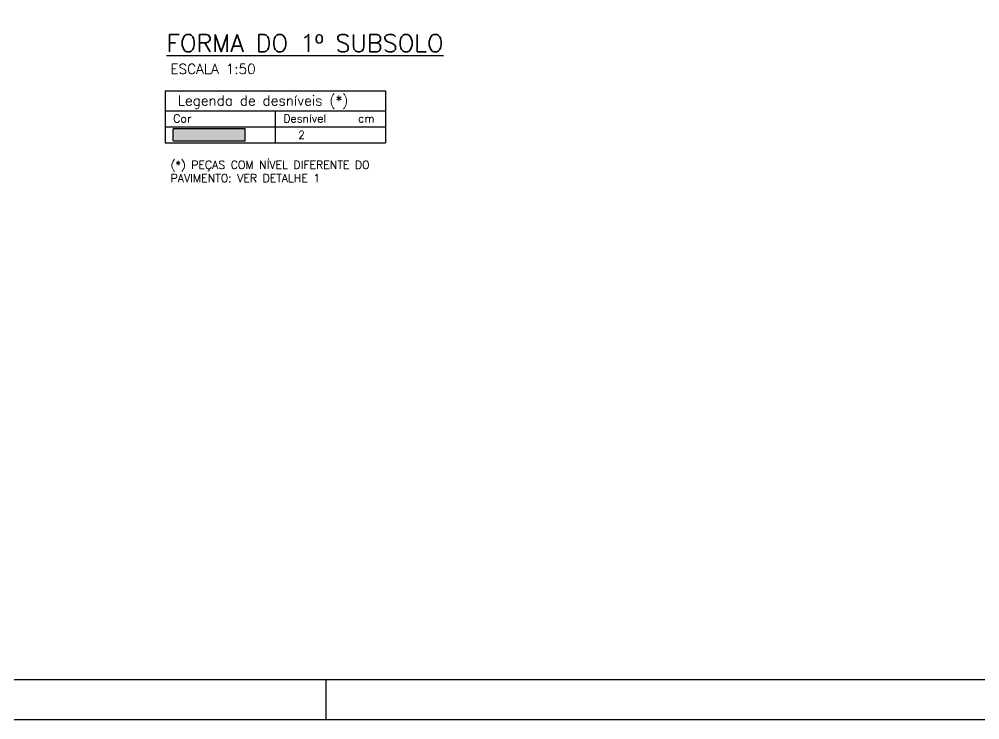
# Model space of a CAD drawing. Extents: x 0 to 6870, y 0 to 4205.
# Drawn here: x 2787 to 3987, y 0 to 875 of the extents above; entities that cross this region are included whole.
import ezdxf

# ---------------------------------------------------------------- set-up
doc = ezdxf.new("R2010")
doc.units = 0
doc.header["$LTSCALE"] = 50
doc.header["$MEASUREMENT"] = 0
for name, color, linetype in [('AR-TEXTO_REGUA 120_1-200', 4, 'CONTINUOUS'), ('F-DESNIVEL-1', 254, 'CONTINUOUS'), ('F-MARGEM', 1, 'CONTINUOUS'), ('F-TABELA-NÍVEIS', 1, 'CONTINUOUS'), ('F-TEXTO', 6, 'CONTINUOUS')]:
    doc.layers.add(name, color=color, linetype=linetype)
doc.styles.add('MCP', font='romans.shx')
doc.styles.add('REGUA-120-esc1_200', font='simplex.shx', dxfattribs={"height": 0.6})
doc.styles.add('ROMANS', font='romans.shx')

# ---------------------------------------------------------------- blocks, each defined once
blk = doc.blocks.new('A0-1L')
at = {"layer": 'F-MARGEM', "color": 2}
for p, q in [((63.4, 1), (63.4, 0)), ((63.4, 1), (63.4, 0)), ((137.4, 0), (0, 0))]:
    blk.add_line(p, q, dxfattribs=at)
blk.add_lwpolyline([(0, 84.1), (137.4, 84.1), (137.4, 0), (0, 0)], close=True, dxfattribs=at)
at = {"layer": 'F-MARGEM', "color": 7}
blk.add_lwpolyline([(2.5, 83.1), (136.4, 83.1), (136.4, 1), (2.5, 1)], close=True, dxfattribs=at)

msp = doc.modelspace()

# ---------------------------------------------------------------- linework, layer by layer
at = {"layer": 'F-DESNIVEL-1', "linetype": 'Continuous'}
for points in [[(2979.5, 723.06), (3069.5, 723.06), (3069.5, 738.06)], [(2979.5, 723.06), (3069.5, 738.06), (2979.5, 738.06)]]:
    msp.add_solid(points, dxfattribs=at)
at = {"layer": 'F-TABELA-NÍVEIS'}
for p, q in [((2969.5, 785.56), (3244.5, 785.56)), ((2969.5, 785.56), (2969.5, 760.56)), ((3244.5, 785.56), (3244.5, 760.56)), ((2969.5, 760.56), (3244.5, 760.56)), ((2969.5, 760.56), (2969.5, 740.56)), ((3107, 760.56), (3107, 740.56)), ((3244.5, 760.56), (3244.5, 740.56)), ((2969.5, 740.56), (3244.5, 740.56)), ((2969.5, 740.56), (2969.5, 720.56)), ((3069.5, 738.06), (2979.5, 738.06)), ((2979.5, 723.06), (2979.5, 738.06)), ((3069.5, 723.06), (3069.5, 738.06)), ((3107, 740.56), (3107, 720.56)), ((3244.5, 740.56), (3244.5, 720.56)), ((2969.5, 720.56), (3244.5, 720.56)), ((2979.5, 723.06), (3069.5, 723.06))]:
    msp.add_line(p, q, dxfattribs=at)

# ---------------------------------------------------------------- block references
at = {"layer": 'F-MARGEM', "xscale": 50, "yscale": 50, "zscale": 50}
msp.add_blockref('A0-1L', (0, 0), dxfattribs=at)

# ---------------------------------------------------------------- texts
at = {"layer": 'AR-TEXTO_REGUA 120_1-200', "color": 2, "style": 'REGUA-120-esc1_200'}
msp.add_text('ESCALA 1:50', height=12.5, dxfattribs=at).set_placement((2975.92, 806.73))
at = {"layer": 'F-TABELA-NÍVEIS', "color": 3, "style": 'MCP'}
msp.add_text('Legenda de desníveis (*)', height=12.5, dxfattribs=at).set_placement((2984.98, 767.36))
at = {"layer": 'F-TABELA-NÍVEIS', "color": 2, "style": 'MCP'}
for s, p in [('Cor', (2979.5, 746.18)), ('Desnível', (3117, 746.18)), ('cm', (3210.54, 746.18)), ('2', (3135.46, 725.56))]:
    msp.add_text(s, height=10, dxfattribs=at).set_placement(p)
at = {"layer": 'F-TABELA-NÍVEIS', "style": 'MCP'}
msp.add_text('2', height=10, dxfattribs=at).set_placement((3135.46, 725.56))
at = {"layer": 'F-TABELA-NÍVEIS', "color": 2, "insert": (2976.23, 698.24), "char_height": 10, "width": 276.9593, "attachment_point": 1, "style": 'MCP'}
msp.add_mtext('(*) PEÇAS COM NÍVEL DIFERENTE DO PAVIMENTO: VER DETALHE 1', dxfattribs=at)
at = {"layer": 'F-TEXTO', "style": 'ROMANS'}
msp.add_text('%%UFORMA DO 1º SUBSOLO', height=21.875, dxfattribs=at).set_placement((2971.08, 834.34))

doc.saveas('drawing.dxf')
